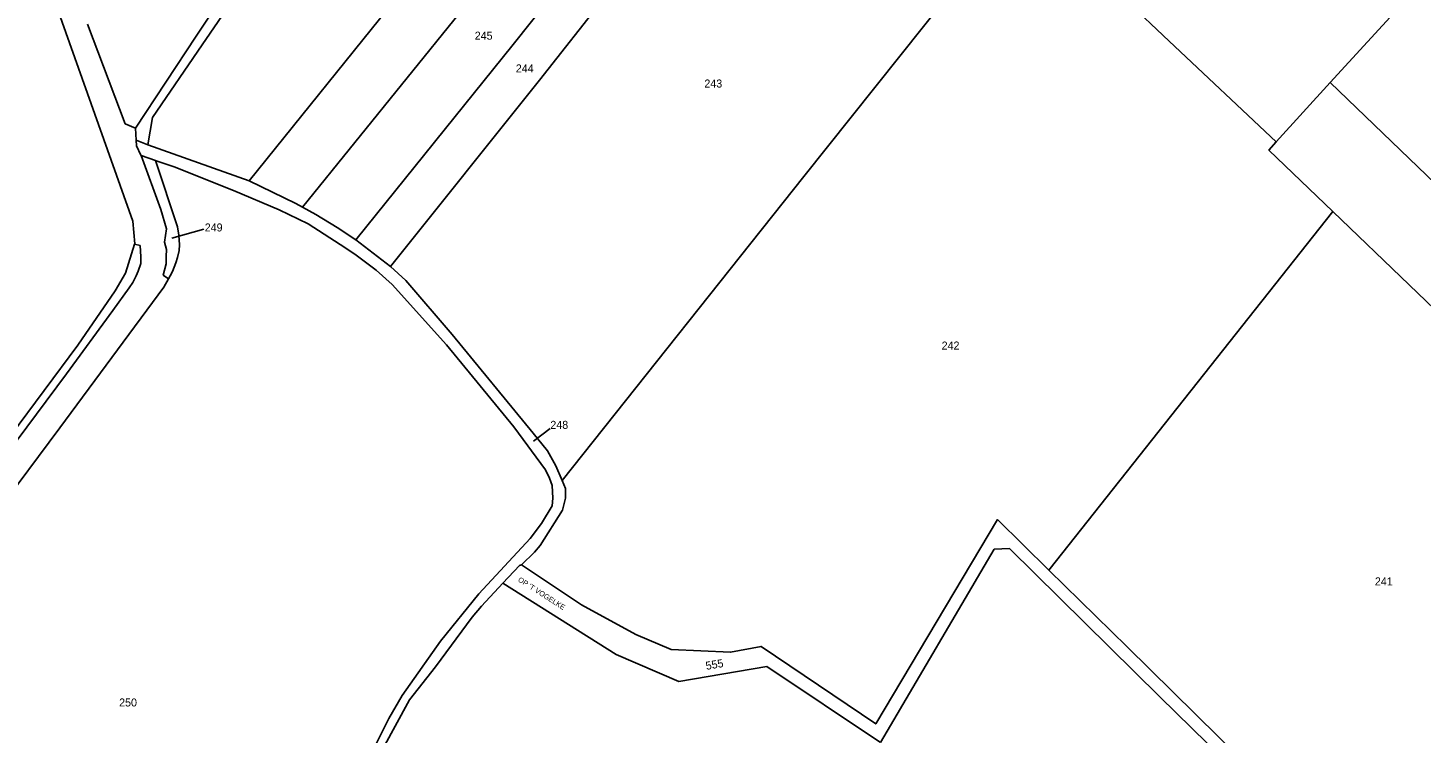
# Model space of a CAD drawing. Extents: x 191922 to 199923, y 328959 to 333350.
# Drawn here: x 193147.3 to 193617.3, y 330915.4 to 331153.3 of the extents above; entities that cross this region are included whole.
import ezdxf

# ---------------------------------------------------------------- set-up
doc = ezdxf.new("R2010")
doc.units = 0
for name, color, linetype in [('bestemmingsplangebied', 7, 'Continuous'), ('bouwvlak', 7, 'Continuous'), ('enkelbestemming', 7, 'Continuous'), ('Level 14', 7, 'Continuous'), ('Level 6', 7, 'Continuous'), ('Maatvoering_symbolen', 7, 'Continuous')]:
    doc.layers.add(name, color=color, linetype=linetype)

msp = doc.modelspace()

# ---------------------------------------------------------------- linework, layer by layer
at = {"layer": 'bestemmingsplangebied'}
for points in [[(193517.8, 331162.55), (193532.35, 331148.8), (193568.34, 331114.78)], [(193517.8, 331162.55), (193532.35, 331148.8), (193568.34, 331114.78)], [(193587.55, 331091.31), (193565.93, 331112.07), (193568.34, 331114.78)], [(193587.55, 331091.31), (193565.93, 331112.07), (193568.34, 331114.78)], [(193587.55, 331091.31), (193638.99, 331041.86), (193695.45, 330987.18)], [(193587.55, 331091.31), (193638.99, 331041.86), (193695.45, 330987.18)]]:
    msp.add_lwpolyline(points, dxfattribs=at)
at = {"layer": 'bouwvlak'}
for p, q in [((193206.61, 331085.41), (193195.87, 331082.36)), ((193323.52, 331018.18), (193317.9, 331013.92))]:
    msp.add_line(p, q, dxfattribs=at)
at = {"layer": 'Level 6'}
for p, q in [((193311.01, 331147.64), (193360.98, 331210.86)), ((193372.18, 331202.01), (193319.91, 331135.64)), ((193409.03, 331103.15), (193482.77, 331195.62)), ((193221.98, 331101.67), (193279.89, 331173.6)), ((193154.67, 331167.11), (193182.67, 331088.11)), ((193239.92, 331092.77), (193292.9, 331158.17)), ((193257.87, 331081.73), (193311.01, 331147.64)), ((193319.91, 331135.64), (193269.61, 331072.81)), ((193568.34, 331114.78), (193586.66, 331134.83)), ((193187.78, 331113.84), (193189.3, 331122.99)), ((193183.79, 331115.44), (193183.58, 331119.43)), ((193183.89, 331113.49), (193183.79, 331115.44)), ((193183.79, 331115.44), (193187.78, 331113.84)), ((193185.45, 331110.34), (193183.89, 331113.49)), ((193187.78, 331113.84), (193221.98, 331101.67)), ((193185.48, 331110.25), (193185.45, 331110.34)), ((193190.4, 331108.5), (193185.48, 331110.25)), ((193190.62, 331108.42), (193190.4, 331108.5)), ((193196.69, 331106.44), (193190.62, 331108.42)), ((193216.68, 331098.44), (193196.69, 331106.44)), ((193221.98, 331101.67), (193237.65, 331094)), ((193327.5, 331000.64), (193409.03, 331103.15)), ((193232.05, 331091.89), (193216.68, 331098.44)), ((193241.83, 331087.17), (193232.05, 331091.89)), ((193237.65, 331094), (193239.92, 331092.77)), ((193491.67, 330970.37), (193587.55, 331091.31)), ((193252.65, 331080.23), (193241.83, 331087.17)), ((193257.87, 331081.73), (193269.61, 331072.81)), ((193183.3, 331080.27), (193185.21, 331079.82)), ((193185.21, 331079.82), (193185.43, 331076)), ((193185.43, 331076), (193185.4, 331073.83)), ((193257.58, 331076.9), (193252.65, 331080.23)), ((193264.81, 331071.61), (193257.58, 331076.9)), ((193184.49, 331071.17), (193183.79, 331069.62)), ((193185.4, 331073.83), (193184.49, 331071.17)), ((193270.13, 331066.73), (193264.81, 331071.61)), ((193182.66, 331067.44), (193181.51, 331065.6)), ((193183.79, 331069.62), (193182.66, 331067.44)), ((193194.7, 331068.66), (193193.17, 331065.83)), ((193288.51, 331046.37), (193270.13, 331066.73)), ((193193.17, 331065.83), (193158.02, 331018.4)), ((193181.51, 331065.6), (193175.92, 331057.97)), ((193175.92, 331057.97), (193160.37, 331036.61)), ((193311.18, 331018.7), (193288.51, 331046.37)), ((193160.37, 331036.61), (193132.99, 330999.99)), ((193158.02, 331018.4), (193110.02, 330953.95)), ((193321.96, 331004.17), (193311.18, 331018.7)), ((193323.26, 331001.41), (193321.96, 331004.17)), ((193324.13, 330998.94), (193323.26, 331001.41)), ((193327.5, 331000.64), (193328.66, 330997.92)), ((193324.41, 330994.66), (193324.13, 330998.94)), ((193328.66, 330997.92), (193328.63, 330994.65)), ((193320.54, 330986.09), (193324.15, 330992.09)), ((193324.15, 330992.09), (193324.41, 330994.66)), ((193328.63, 330994.65), (193327.6, 330990.62)), ((193327.6, 330990.62), (193320.14, 330978.66)), ((193316.72, 330981.06), (193320.54, 330986.09)), ((193299.46, 330962.46), (193316.72, 330981.06)), ((193320.14, 330978.66), (193318.18, 330976.47)), ((193318.18, 330976.47), (193313.76, 330972.19)), ((193313.1, 330971.94), (193307.57, 330966.01)), ((193313.76, 330972.19), (193313.1, 330971.94)), ((193307.57, 330966.01), (193300.3, 330958.2)), ((193286.47, 330946.44), (193299.46, 330962.46)), ((193297.21, 330954.59), (193284.77, 330937.84)), ((193300.3, 330958.2), (193297.21, 330954.59)), ((193273.61, 330928.13), (193286.47, 330946.44)), ((193284.77, 330937.84), (193276.03, 330926.68)), ((193276.03, 330926.68), (193267.07, 330910.13)), ((193269.01, 330920.38), (193273.61, 330928.13)), ((193259.69, 330901.54), (193269.01, 330920.38))]:
    msp.add_line(p, q, dxfattribs=at)
for points in [[(193189.3, 331122.99), (193206.04, 331147.6), (193223.57, 331173.02), (193245.5, 331205.6), (193280.12, 331256.96), (193287.98, 331268.81)], [(193183.58, 331119.43), (193204.01, 331150.52), (193231.14, 331191.14), (193249.24, 331218.19)], [(193586.66, 331134.83), (193616.82, 331167.85), (193629.53, 331156.18)], [(193167.43, 331154.51), (193180.15, 331120.95), (193183.58, 331119.43)], [(193586.66, 331134.83), (193731.63, 330995.29), (193774.22, 330954.28)], [(193185.48, 331110.25), (193192.14, 331092.05), (193194.03, 331085.47), (193193.36, 331081.01), (193194.08, 331078.56), (193193.96, 331076.21), (193193.94, 331073.7), (193192.96, 331069.92), (193194.7, 331068.66)], [(193190.4, 331108.5), (193197.76, 331086.22), (193198.18, 331083.35), (193198.49, 331080.1), (193198.35, 331078.19), (193197.74, 331075.84), (193197.19, 331074), (193196.07, 331071.11), (193195.29, 331069.6), (193194.7, 331068.66)], [(193239.92, 331092.77), (193244.44, 331090.33), (193251.59, 331085.96), (193257.87, 331081.73)], [(193182.67, 331088.11), (193183.37, 331080.47), (193183.3, 331080.27)], [(193115.9, 330981.11), (193141.47, 331015.69), (193164.11, 331046.21), (193176.72, 331064.56), (193180.19, 331070.51), (193183.3, 331080.27)], [(193269.61, 331072.81), (193274.81, 331068.12), (193290.39, 331049.86), (193317.73, 331016.55), (193322.55, 331010.64), (193325.4, 331005.6), (193327.5, 331000.64)], [(193313.76, 330972.19), (193334.07, 330958.64), (193352.33, 330948.73), (193364.3, 330943.63), (193384.37, 330942.71), (193394.61, 330944.68), (193433.31, 330918.54), (193474.42, 330987.45), (193491.67, 330970.37)], [(193434.87, 330912.32), (193473.31, 330977.44), (193478.45, 330977.67), (193529.17, 330927.72), (193604.39, 330854.06), (193664.16, 330795.79)], [(193491.67, 330970.37), (193518.12, 330944.49), (193587.44, 330876.27), (193608.87, 330855.38)], [(193307.57, 330966.01), (193345.8, 330941.94), (193366.9, 330932.85), (193396.63, 330937.88), (193434.87, 330912.32)]]:
    msp.add_lwpolyline(points, dxfattribs=at)

# ---------------------------------------------------------------- texts
at = {"layer": 'enkelbestemming'}
for s, p in [('245', (193298.03, 331149.28)), ('244', (193311.89, 331138.24)), ('243', (193375.5, 331133.15)), ('249', (193206.95, 331084.61)), ('242', (193455.54, 331044.78)), ('248', (193323.54, 331018.04)), ('241', (193601.69, 330965.25)), ('250', (193178.07, 330924.42))]:
    msp.add_text(s, height=2.7, rotation=0, dxfattribs=at).set_placement(p)
at = {"layer": 'Level 14'}
msp.add_text('555', height=2.7, rotation=9.8019, dxfattribs=at).set_placement((193376.18, 330936.75))
at = {"layer": 'Maatvoering_symbolen'}
msp.add_text("OP 'T VOGELKE", height=1.75, rotation=327.375, dxfattribs=at).set_placement((193312.44, 330966.74))

doc.saveas('drawing.dxf')
